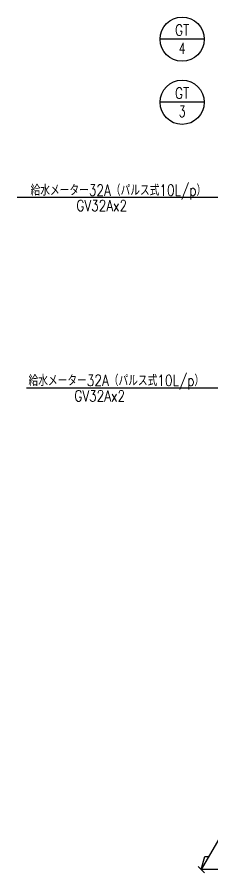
# Model space of a CAD drawing. Header units: millimetres. Extents: x -150 to 278800, y -150 to 85307.
# Drawn here: x 103866 to 109158, y 6165 to 29399 of the extents above; entities that cross this region are included whole.
import ezdxf
from ezdxf.enums import TextEntityAlignment as Align

# ---------------------------------------------------------------- set-up
doc = ezdxf.new("R2010")
doc.units = ezdxf.units.MM
doc.header["$LTSCALE"] = 0.2
for name, color, linetype in [('1_機器番号', 3, 'Continuous'), ('32雑排水', 6, 'Continuous'), ('91引出線､表', 7, 'Continuous'), ('92設備記述', 3, 'Continuous')]:
    doc.layers.add(name, color=color, linetype=linetype)
doc.styles.get("Standard").update_dxf_attribs({"font": 'simplex.shx', "width": 0.8, "bigfont": 'extfont2.shx'})

msp = doc.modelspace()

# ---------------------------------------------------------------- linework, layer by layer
at = {"layer": '1_機器番号'}
for p, q in [((108948.5, 28799), (107748.5, 28799)), ((108948.5, 27086), (107748.5, 27086))]:
    msp.add_line(p, q, dxfattribs=at)
for centre in [(108348.5, 28799), (108348.5, 27086)]:
    msp.add_circle(centre, 600, dxfattribs=at)
at = {"layer": '32雑排水'}
msp.add_line((109986.1, 8187.4), (108869.4, 6253.2), dxfattribs=at)
at = {"layer": '32雑排水', "color": 2}
msp.add_lwpolyline([(108869.4, 6253.2), (108965.7, 6612.5), (109076.9, 6612.5)], dxfattribs=at)
at = {"layer": '91引出線､表'}
for p, q in [((111368.2, 24498.4), (103866.5, 24498.4)), ((104122, 19332), (114586.3, 19332)), ((108781, 6341.6), (108957.8, 6164.8)), ((110100, 6253.2), (108869.4, 6253.2))]:
    msp.add_line(p, q, dxfattribs=at)

# ---------------------------------------------------------------- texts
at = {"layer": '1_機器番号'}
for s, width, p in [('GT', 0.8, (108348.5, 29049)), ('4', 0.7, (108348.5, 28549)), ('GT', 0.8, (108348.5, 27336)), ('3', 0.7, (108348.5, 26836))]:
    msp.add_text(s, height=300, dxfattribs=dict(at, width=width)).set_placement(p, align=Align.MIDDLE_CENTER)
at = {"layer": '92設備記述', "width": 0.8}
for s, p in [('給水メーター32A（パルス式10L/p）', (104231.8, 24550.7)), ('GV32Ax2', (105477.8, 24130.4)), ('給水メーター32A（パルス式10L/p）', (104176, 19384.3)), ('GV32Ax2', (105422, 18964))]:
    msp.add_text(s, height=300, dxfattribs=at).set_placement(p)

doc.saveas('drawing.dxf')
